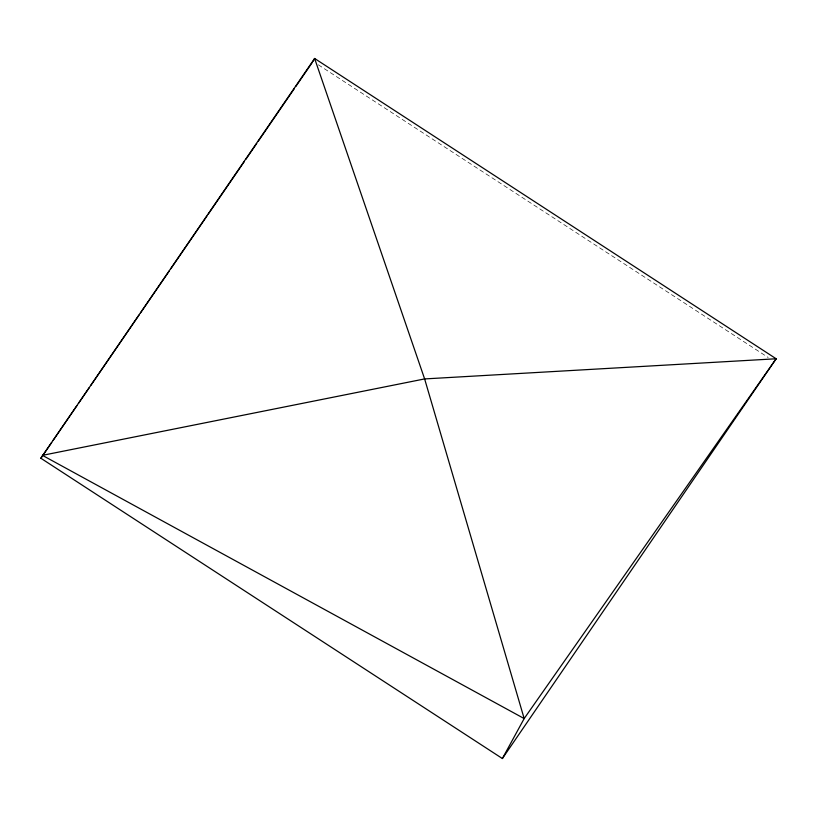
<?xml version="1.0" encoding="UTF-8"?>
<svg xmlns="http://www.w3.org/2000/svg" width="817" height="817" viewBox="0 0 817 817"><rect width="100%" height="100%" fill="white"/><g stroke="black" fill="none" stroke-linecap="round" stroke-linejoin="round"><path stroke-width="0.61" stroke-dasharray="4.08 3.06" d="M318.375 64.829L768.164 357.489"/><path stroke-width="1.23" d="M40.85 458.235L314.616 58.467L776.15 358.765L502.384 758.533L40.85 458.235L51.675 442.446M313.034 61.357L314.616 58.467L424.626 378.925L524.177 718.562L502.384 758.533M53.125 440.332L76.951 405.6M78.391 403.496L89.227 387.697M90.667 385.593L139.043 315.066M140.483 312.962L169.364 270.846M170.804 268.742L206.905 216.107M208.345 214.003L244.446 161.368M245.897 159.264L256.722 143.465M258.162 141.361L294.263 88.726M295.713 86.622L312.319 62.409M776.15 358.765L524.177 718.562L42.423 455.345L424.626 378.925L776.15 358.765"/></g></svg>
